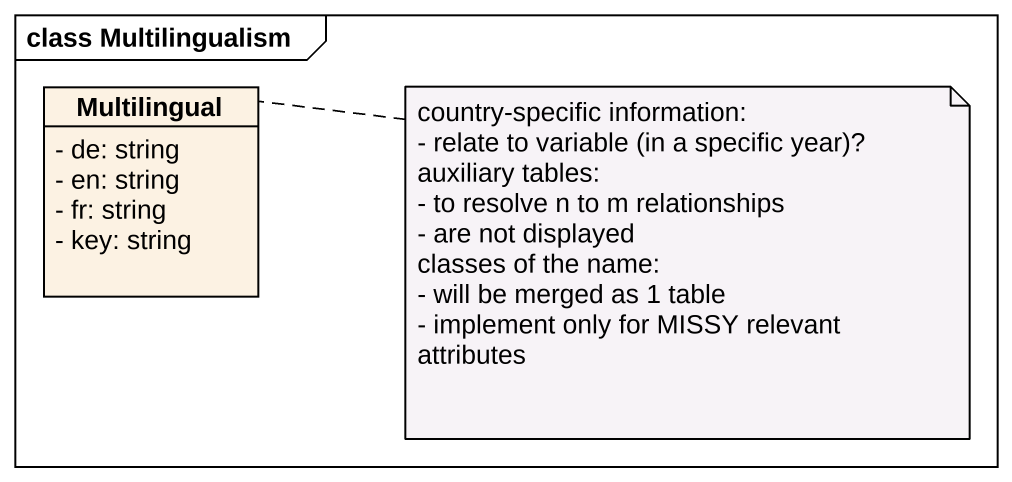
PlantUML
@startuml
mainframe class Multilingualism
hide circle
hide empty members
skinparam classAttributeIconSize 0
class Multilingual {
  - de: string
  - en: string
  - fr: string
  - key: string
}
note right of Multilingual
  country-specific information:
  - relate to variable (in a specific year)?
  auxiliary tables:
  - to resolve n to m relationships
  - are not displayed
  classes of the name:
  - will be merged as 1 table
  - implement only for MISSY relevant attributes
end note
@enduml
